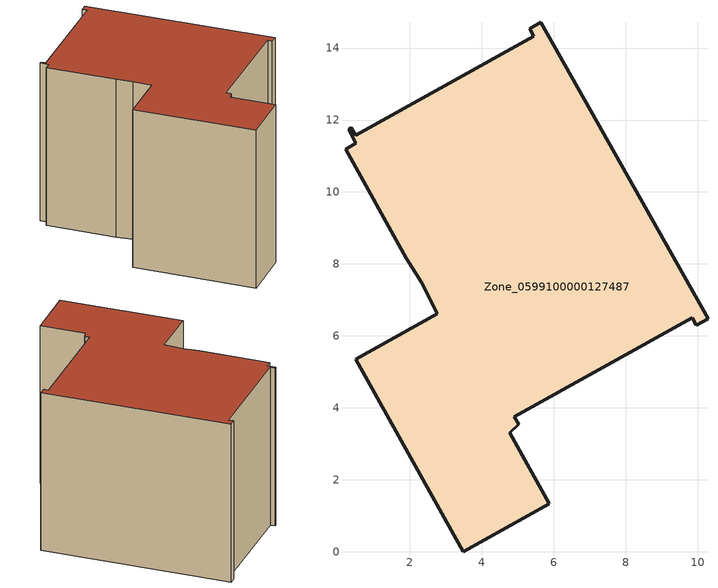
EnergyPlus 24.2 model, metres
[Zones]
Zone_0599100000127487
 floor ground (C_G): 0.51,11.35 0.31,11.74 0.38,11.78 0.5,11.57 5.45,14.33 5.33,14.54 5.64,14.72 10.29,6.48 9.96,6.3 9.85,6.51 4.91,3.75 5.03,3.54 4.78,3.31 5.88,1.34 3.49,0 0.5,5.35 2.77,6.62 2.34,7.47 1.91,8.16 0.22,11.18 z0
 wall outside (C_F): 0.5,5.35 3.49,0 5.88,1.34 4.78,3.31 5.03,3.54 4.91,3.75 9.85,6.51 9.96,6.3 10.29,6.48 5.64,14.72 5.33,14.54 5.45,14.33 0.5,11.57 0.38,11.78 0.31,11.74 0.51,11.35 0.22,11.18 1.91,8.16 2.34,7.47 2.77,6.62 0.5,5.35 z0:8.32
 roof outside (C_R): 0.31,11.74 0.51,11.35 0.22,11.18 1.91,8.16 2.34,7.47 2.77,6.62 0.5,5.35 3.49,0 5.88,1.34 4.78,3.31 5.03,3.54 4.91,3.75 9.85,6.51 9.96,6.3 10.29,6.48 5.64,14.72 5.33,14.54 5.45,14.33 0.5,11.57 0.38,11.78 z8.32
[BUILDING]
Pand.0599100000127487: North Axis=0; Terrain=City; Loads Convergence Tolerance Value=0.04; Temperature Convergence Tolerance Value=0.4; Solar Distribution=FullExterior; Maximum Number of Warmup Days=25; Minimum Number of Warmup Days=1
[Site:Location]
Rotterdam.The.Hague.AP_ZH_NLD Design_Conditions: Latitude=51.96; Longitude=4.45; Time Zone=1; Elevation=-4.5
[SITE:GROUNDTEMPERATURE:BUILDINGSURFACE]
18, 18, 18, 18, 18, 18, 18, 18, 18, 18, 18, 18
[MATERIAL] Thermal Absorptance=0.9; Solar Absorptance=0.7; Visible Absorptance=0.7
Name | Roughness | Thickness | Conductivity | Density | Specific Heat
G.TC.1965-1974 | MediumSmooth | 0.15 | 0.882353 | 540 | 1210
F.TC.1965-1974 | Rough | 0.3 | 0.697674 | 1920 | 840
R.TC.1965-1974 | MediumRough | 0.2 | 0.232558 | 1500 | 1000
[CONSTRUCTION]
C_G: G.TC.1965-1974
C_F: F.TC.1965-1974
C_R: R.TC.1965-1974
[ZONE]
Zone_0599100000127487: Type=1; Multiplier=1; Ceiling Height=Autocalculate; Volume=Autocalculate; Floor Area=autocalculate; Part of Total Floor Area=Yes
[ZONEINFILTRATION:DESIGNFLOWRATE]
Infil_Zone_0599100000127487: Zone or ZoneList or Space or SpaceList=Zone_0599100000127487; Schedule=AlwaysOn; Design Flow Rate Calculation Method=Flow/Area; Flow Rate per Floor Area=0.003; Constant Term Coefficient=1; Temperature Term Coefficient=0; Velocity Term Coefficient=0; Velocity Squared Term Coefficient=0
[HVACTEMPLATE:ZONE:IDEALLOADSAIRSYSTEM]
Zone_0599100000127487: Maximum Heating Supply Air Temperature=50; Minimum Cooling Supply Air Temperature=13; Maximum Heating Supply Air Humidity Ratio=0.0156; Minimum Cooling Supply Air Humidity Ratio=0.0077; Heating Limit=NoLimit; Cooling Limit=NoLimit; Dehumidification Control Type=ConstantSensibleHeatRatio; Cooling Sensible Heat Ratio=0.7; Dehumidification Setpoint=60; Humidification Control Type=None; Humidification Setpoint=30; Outdoor Air Method=None; Outdoor Air Flow Rate per Person=0.00944; Outdoor Air Flow Rate per Zone Floor Area=0; Outdoor Air Flow Rate per Zone=0; Demand Controlled Ventilation Type=None; Outdoor Air Economizer Type=NoEconomizer; Heat Recovery Type=None; Sensible Heat Recovery Effectiveness=0.7; Latent Heat Recovery Effectiveness=0.65
[ZONECONTROL:THERMOSTAT]
ThermostatControl_Zone_0599100000127487: Zone or ZoneList=Zone_0599100000127487; Control Type Schedule=DualSetpointControlType; Control 1=Thermostat_Zone_0599100000127487; Temperature Difference Between Cutout And Setpoint=0
[THERMOSTATSETPOINT:DUALSETPOINT]
Thermostat_Zone_0599100000127487: Heating Setpoint Temperature Schedule=HeatingSetpoint_Zone_0599100000127487; Cooling Setpoint Temperature Schedule=CoolingSetpoint_Zone_0599100000127487
[SCHEDULE:COMPACT]
HeatingSetpoint_Zone_0599100000127487: Through: 12/31, For: AllDays, Until: 24:00, 21
CoolingSetpoint_Zone_0599100000127487: Through: 12/31, For: AllDays, Until: 24:00, 24
DualSetpointControlType: Through: 12/31, For: AllDays, Until: 24:00, 4
AlwaysOn: Through: 12/31, For: AllDays, Until: 24:00, 1
